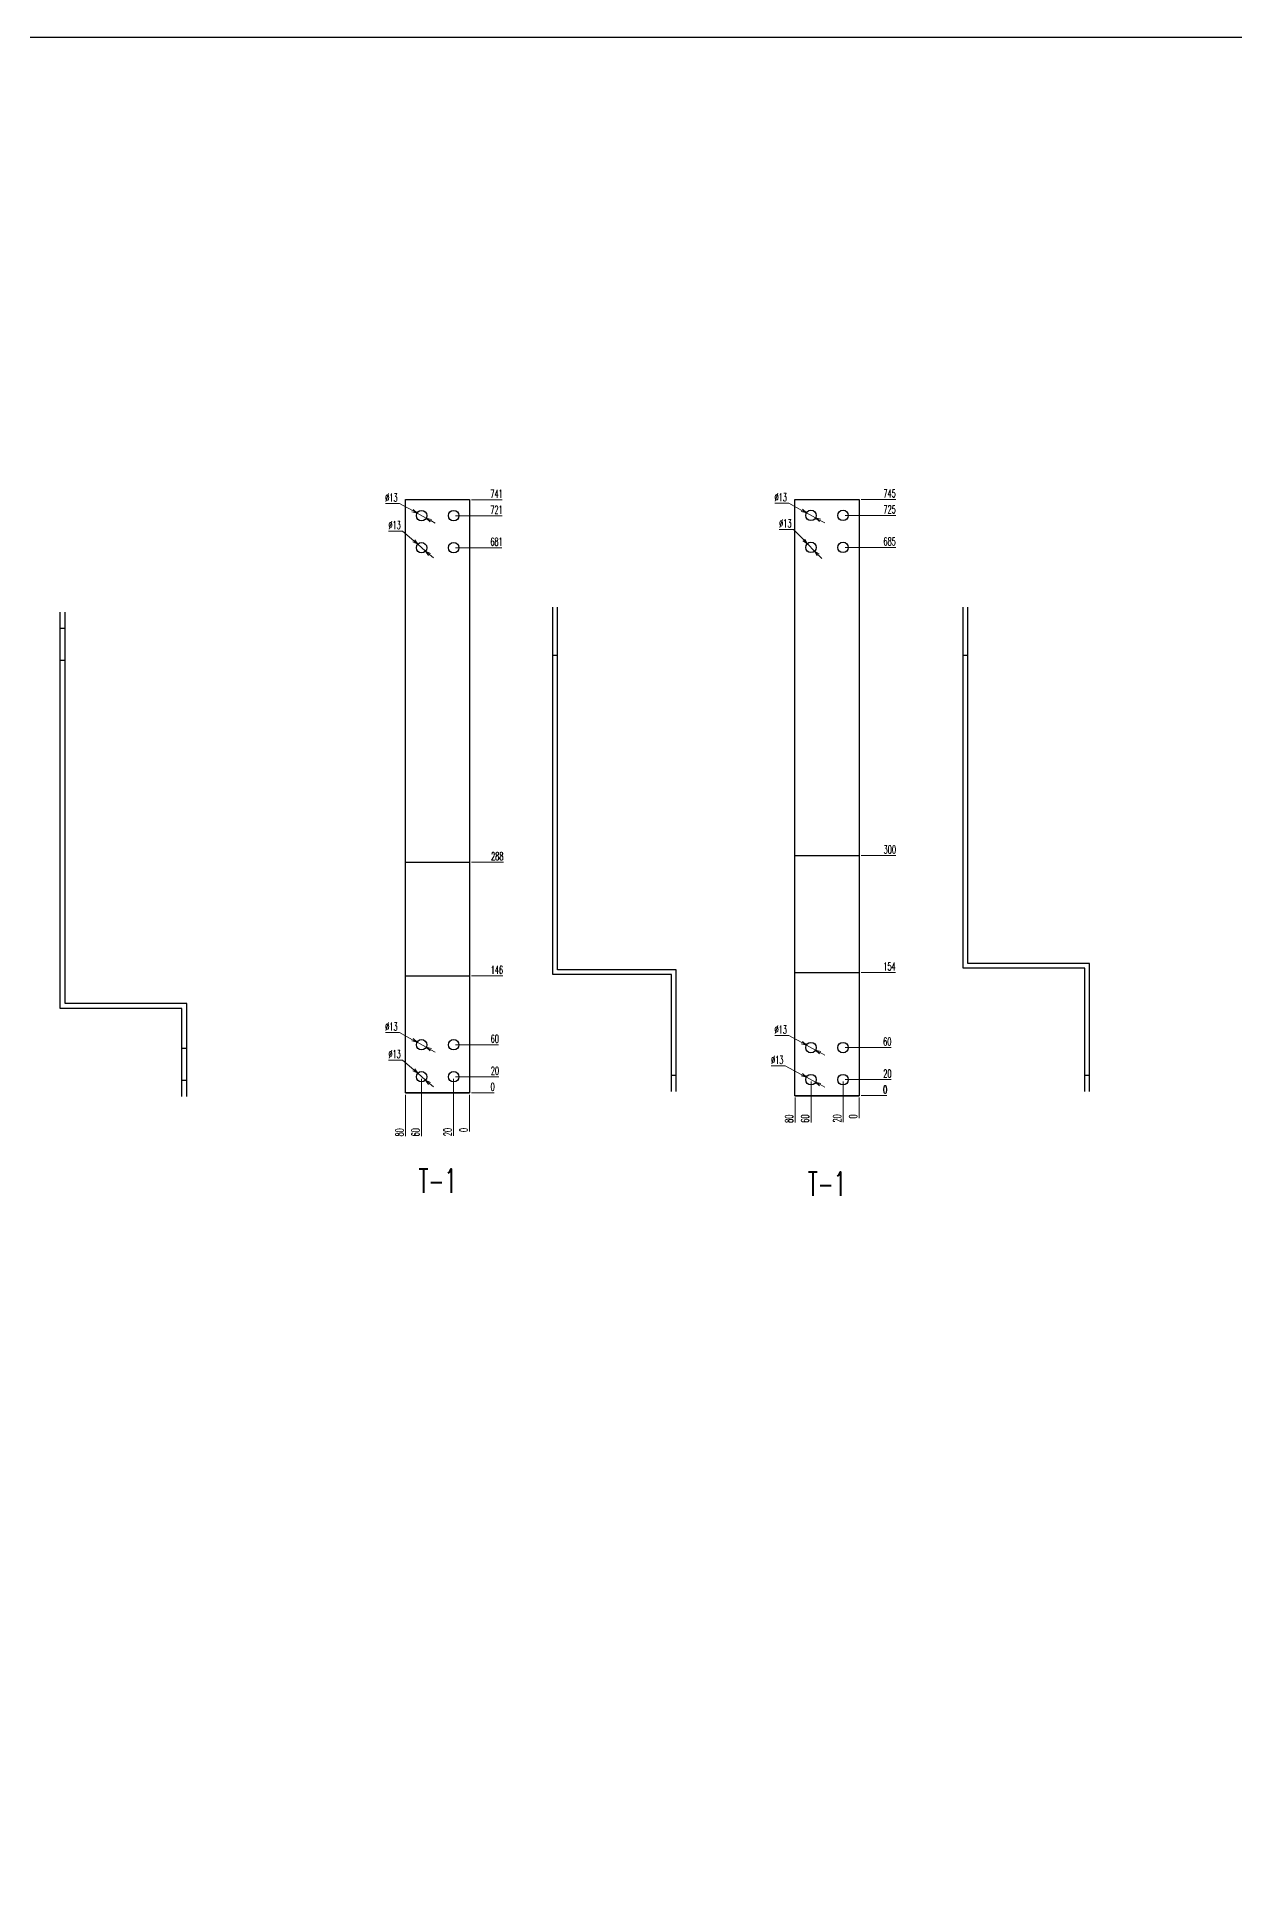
# Model space of a CAD drawing. Header units: millimetres. Extents: x 173893 to 258446, y -176540 to -123824.
# Drawn here: x 203376 to 204873, y -126561 to -124247 of the extents above; entities that cross this region are included whole.
import ezdxf
from ezdxf.enums import TextEntityAlignment as Align

# ---------------------------------------------------------------- set-up
doc = ezdxf.new("R2010")
doc.units = ezdxf.units.MM
doc.header["$LTSCALE"] = 3
doc.layers.add('@.DM. NÉT CHÍNH', color=7, linetype='Continuous')
doc.layers.add('@.VISIBLE', color=7, linetype='Continuous')
doc.styles.add('Ann_w01', font='romans.shx', dxfattribs={"width": 0.6, "bigfont": 'chineset.shx'})
doc.dimstyles.new('Dim 01_SC05', dxfattribs={"dimscale": 5, "dimtxt": 2, "dimasz": 1.3, "dimexe": 0.5, "dimexo": 0.5, "dimgap": 0.5, "dimtad": 1, "dimtoh": 1, "dimdec": 1, "dimzin": 12, "dimdsep": 46, "dimtxsty": 'Ann_w01', "dimblk": 'OPEN30', "dimcen": 1.5, "dimclrd": 6, "dimclre": 6, "dimclrt": 3, "dimadec": 1, "dimazin": 3, "dimtm": 1e-09, "dimtfac": 1, "dimtdec": 1, "dimtmove": 0, "dimatfit": 3, "dimldrblk": 'OPEN30', "dimfxl": 1, "dimtolj": 1, "dimlwd": 20, "dimlwe": 20, "dimarcsym": 0})

# ---------------------------------------------------------------- blocks, each defined once
blk = doc.blocks.new('*D2383')
at = {"layer": '@.DM. NÉT CHÍNH', "color": 6, "linetype": 'Continuous', "lineweight": 20, "transparency": 16777216}
blk.add_line((203919.1, -125566.4), (203947.4, -125566.4), dxfattribs=at)
at = {"layer": 'Defpoints', "color": 0, "linetype": 'Continuous', "transparency": 16777216}
for p in [(203881.6, -125566.4), (203916.6, -125566.4), (203940.9, -125566.4)]:
    blk.add_point(p, dxfattribs=at)
at = {"layer": '@.DM. NÉT CHÍNH', "color": 3, "linetype": 'Continuous', "transparency": 16777216, "insert": (203945.4, -125558.9), "char_height": 10, "attachment_point": 5, "style": 'Ann_w01'}
blk.add_mtext('\\A1;0', dxfattribs=at)
blk = doc.blocks.new('_Open30')
at = {"color": 0, "linetype": 'ByBlock', "lineweight": -2}
for p, q in [((-1, 0.27), (0, 0)), ((0, 0), (-1, -0.27)), ((0, 0), (-1, 0))]:
    blk.add_line(p, q, dxfattribs=at)
blk = doc.blocks.new('*D2384')
at = {"layer": '@.DM. NÉT CHÍNH', "color": 6, "linetype": 'Continuous', "lineweight": 20, "transparency": 16777216}
blk.add_line((203899.1, -125546.4), (203953, -125546.4), dxfattribs=at)
at = {"layer": 'Defpoints', "color": 0, "linetype": 'Continuous', "transparency": 16777216}
for p in [(203896.6, -125546.4), (203940.8, -125546.4), (203881.6, -125566.4)]:
    blk.add_point(p, dxfattribs=at)
at = {"layer": '@.DM. NÉT CHÍNH', "color": 3, "linetype": 'Continuous', "transparency": 16777216, "insert": (203948.2, -125538.9), "char_height": 10, "attachment_point": 5, "style": 'Ann_w01'}
blk.add_mtext('\\A1;20', dxfattribs=at)
blk = doc.blocks.new('*D2385')
at = {"layer": '@.DM. NÉT CHÍNH', "color": 6, "linetype": 'Continuous', "lineweight": 20, "transparency": 16777216}
blk.add_line((203919.1, -125420.4), (203958, -125420.4), dxfattribs=at)
at = {"layer": 'Defpoints', "color": 0, "linetype": 'Continuous', "transparency": 16777216}
for p in [(203916.6, -125420.4), (203940.9, -125420.4), (203881.6, -125566.4)]:
    blk.add_point(p, dxfattribs=at)
at = {"layer": '@.DM. NÉT CHÍNH', "color": 3, "linetype": 'Continuous', "transparency": 16777216, "insert": (203950.7, -125412.9), "char_height": 10, "attachment_point": 5, "style": 'Ann_w01'}
blk.add_mtext('\\A1;146', dxfattribs=at)
blk = doc.blocks.new('*D2386')
at = {"layer": '@.DM. NÉT CHÍNH', "color": 6, "linetype": 'Continuous', "lineweight": 20, "transparency": 16777216}
blk.add_line((203919.1, -125278.4), (203958.9, -125278.4), dxfattribs=at)
at = {"layer": 'Defpoints', "color": 0, "linetype": 'Continuous', "transparency": 16777216}
for p in [(203916.6, -125278.4), (203940.9, -125278.4), (203881.6, -125566.4)]:
    blk.add_point(p, dxfattribs=at)
at = {"layer": '@.DM. NÉT CHÍNH', "color": 3, "linetype": 'Continuous', "transparency": 16777216, "insert": (203951.2, -125270.9), "char_height": 10, "attachment_point": 5, "style": 'Ann_w01'}
blk.add_mtext('\\A1;288', dxfattribs=at)
blk = doc.blocks.new('*D2387')
at = {"layer": '@.DM. NÉT CHÍNH', "color": 6, "linetype": 'Continuous', "lineweight": 20, "transparency": 16777216}
blk.add_line((203899.1, -124885.4), (203956.9, -124885.4), dxfattribs=at)
at = {"layer": 'Defpoints', "color": 0, "linetype": 'Continuous', "transparency": 16777216}
for p in [(203896.6, -124885.4), (203940.9, -124885.4), (203881.6, -125566.4)]:
    blk.add_point(p, dxfattribs=at)
at = {"layer": '@.DM. NÉT CHÍNH', "color": 3, "linetype": 'Continuous', "transparency": 16777216, "insert": (203950.2, -124877.9), "char_height": 10, "attachment_point": 5, "style": 'Ann_w01'}
blk.add_mtext('\\A1;681', dxfattribs=at)
blk = doc.blocks.new('*D2388')
at = {"layer": '@.DM. NÉT CHÍNH', "color": 6, "linetype": 'Continuous', "lineweight": 20, "transparency": 16777216}
blk.add_line((203919.1, -124825.4), (203957, -124825.4), dxfattribs=at)
at = {"layer": 'Defpoints', "color": 0, "linetype": 'Continuous', "transparency": 16777216}
for p in [(203916.6, -124825.4), (203940.8, -124825.4), (203881.6, -125566.4)]:
    blk.add_point(p, dxfattribs=at)
at = {"layer": '@.DM. NÉT CHÍNH', "color": 3, "linetype": 'Continuous', "transparency": 16777216, "insert": (203950.2, -124817.9), "char_height": 10, "attachment_point": 5, "style": 'Ann_w01'}
blk.add_mtext('\\A1;741', dxfattribs=at)
blk = doc.blocks.new('*D2389')
at = {"layer": '@.DM. NÉT CHÍNH', "color": 6, "linetype": 'Continuous', "lineweight": 20, "transparency": 16777216}
blk.add_line((203836.6, -125568.9), (203836.6, -125620.8), dxfattribs=at)
at = {"layer": 'Defpoints', "color": 0, "linetype": 'Continuous', "transparency": 16777216}
for p in [(203836.6, -125566.4), (203916.6, -125566.4), (203836.6, -125608.5)]:
    blk.add_point(p, dxfattribs=at)
at = {"layer": '@.DM. NÉT CHÍNH', "color": 3, "linetype": 'Continuous', "transparency": 16777216, "insert": (203829.1, -125615.9), "char_height": 10, "attachment_point": 5, "rotation": 90, "style": 'Ann_w01'}
blk.add_mtext('\\A1;80', dxfattribs=at)
blk = doc.blocks.new('*D2390')
at = {"layer": '@.DM. NÉT CHÍNH', "color": 6, "linetype": 'Continuous', "lineweight": 20, "transparency": 16777216}
blk.add_line((203856.6, -125548.9), (203856.6, -125620.5), dxfattribs=at)
at = {"layer": 'Defpoints', "color": 0, "linetype": 'Continuous', "transparency": 16777216}
for p in [(203856.6, -125546.4), (203916.6, -125566.4), (203856.6, -125608.5)]:
    blk.add_point(p, dxfattribs=at)
at = {"layer": '@.DM. NÉT CHÍNH', "color": 3, "linetype": 'Continuous', "transparency": 16777216, "insert": (203849.1, -125615.8), "char_height": 10, "attachment_point": 5, "rotation": 90, "style": 'Ann_w01'}
blk.add_mtext('\\A1;60', dxfattribs=at)
blk = doc.blocks.new('*D2391')
at = {"layer": '@.DM. NÉT CHÍNH', "color": 6, "linetype": 'Continuous', "lineweight": 20, "transparency": 16777216}
blk.add_line((203896.6, -125548.9), (203896.6, -125620.3), dxfattribs=at)
at = {"layer": 'Defpoints', "color": 0, "linetype": 'Continuous', "transparency": 16777216}
for p in [(203896.6, -125546.4), (203916.6, -125566.4), (203896.6, -125608.1)]:
    blk.add_point(p, dxfattribs=at)
at = {"layer": '@.DM. NÉT CHÍNH', "color": 3, "linetype": 'Continuous', "transparency": 16777216, "insert": (203889.1, -125615.5), "char_height": 10, "attachment_point": 5, "rotation": 90, "style": 'Ann_w01'}
blk.add_mtext('\\A1;20', dxfattribs=at)
blk = doc.blocks.new('*D2392')
at = {"layer": '@.DM. NÉT CHÍNH', "color": 6, "linetype": 'Continuous', "lineweight": 20, "transparency": 16777216}
blk.add_line((203916.6, -125568.9), (203916.6, -125615), dxfattribs=at)
at = {"layer": 'Defpoints', "color": 0, "linetype": 'Continuous', "transparency": 16777216}
for p in [(203916.6, -125566.4), (203916.6, -125566.4), (203916.6, -125608.5)]:
    blk.add_point(p, dxfattribs=at)
at = {"layer": '@.DM. NÉT CHÍNH', "color": 3, "linetype": 'Continuous', "transparency": 16777216, "insert": (203909.1, -125613), "char_height": 10, "attachment_point": 5, "rotation": 90, "style": 'Ann_w01'}
blk.add_mtext('\\A1;0', dxfattribs=at)
blk = doc.blocks.new('*D2393')
at = {"layer": '@.DM. NÉT CHÍNH', "color": 6, "linetype": 'Continuous', "lineweight": 20, "transparency": 16777216}
for p, q in [((203815.3, -124864.6), (203832.9, -124864.6)), ((203832.9, -124864.6), (203846.8, -124876.8)), ((203861.5, -124889.6), (203851.7, -124881.1)), ((203866.4, -124893.9), (203871.3, -124898.2))]:
    blk.add_line(p, q, dxfattribs=at)
at = {"layer": 'Defpoints', "color": 0, "linetype": 'Continuous', "transparency": 16777216}
for p in [(203851.7, -124881.1), (203861.5, -124889.6)]:
    blk.add_point(p, dxfattribs=at)
at = {"layer": '@.DM. NÉT CHÍNH', "color": 6, "linetype": 'Continuous', "lineweight": 20, "transparency": 16777216, "xscale": 6.5, "yscale": 6.5, "zscale": 6.5}
for p, rotation in [((203851.7, -124881.1), 318.7589226849375), ((203861.5, -124889.6), 138.7589226849375)]:
    blk.add_blockref('_Open30', p, dxfattribs=dict(at, rotation=rotation))
at = {"layer": '@.DM. NÉT CHÍNH', "color": 3, "linetype": 'Continuous', "transparency": 16777216, "insert": (203822.9, -124857.1), "char_height": 10, "attachment_point": 5, "style": 'Ann_w01'}
blk.add_mtext('\\A1;∅13', dxfattribs=at)
blk = doc.blocks.new('*D2394')
at = {"layer": '@.DM. NÉT CHÍNH', "color": 6, "linetype": 'Continuous', "lineweight": 20, "transparency": 16777216}
for p, q in [((203815.3, -125525.6), (203832.9, -125525.6)), ((203832.9, -125525.6), (203846.8, -125537.8)), ((203861.5, -125550.6), (203851.7, -125542.1)), ((203866.4, -125554.9), (203871.3, -125559.2))]:
    blk.add_line(p, q, dxfattribs=at)
at = {"layer": 'Defpoints', "color": 0, "linetype": 'Continuous', "transparency": 16777216}
for p in [(203851.7, -125542.1), (203861.5, -125550.6)]:
    blk.add_point(p, dxfattribs=at)
at = {"layer": '@.DM. NÉT CHÍNH', "color": 6, "linetype": 'Continuous', "lineweight": 20, "transparency": 16777216, "xscale": 6.5, "yscale": 6.5, "zscale": 6.5}
for p, rotation in [((203851.7, -125542.1), 318.7589226850465), ((203861.5, -125550.6), 138.7589226850465)]:
    blk.add_blockref('_Open30', p, dxfattribs=dict(at, rotation=rotation))
at = {"layer": '@.DM. NÉT CHÍNH', "color": 3, "linetype": 'Continuous', "transparency": 16777216, "insert": (203822.9, -125518.1), "char_height": 10, "attachment_point": 5, "style": 'Ann_w01'}
blk.add_mtext('\\A1;∅13', dxfattribs=at)
blk = doc.blocks.new('*D2395')
at = {"layer": '@.DM. NÉT CHÍNH', "color": 6, "linetype": 'Continuous', "lineweight": 20, "transparency": 16777216}
blk.add_line((204405.5, -125570), (204437.7, -125570), dxfattribs=at)
at = {"layer": 'Defpoints', "color": 0, "linetype": 'Continuous', "transparency": 16777216}
for p in [(204363, -125570), (204403, -125570), (204431.2, -125570)]:
    blk.add_point(p, dxfattribs=at)
at = {"layer": '@.DM. NÉT CHÍNH', "color": 3, "linetype": 'Continuous', "transparency": 16777216, "insert": (204435.7, -125562.5), "char_height": 10, "attachment_point": 5, "style": 'Ann_w01'}
blk.add_mtext('\\A1;0', dxfattribs=at)
blk = doc.blocks.new('*D2396')
at = {"layer": '@.DM. NÉT CHÍNH', "color": 6, "linetype": 'Continuous', "lineweight": 20, "transparency": 16777216}
blk.add_line((204385.5, -125550), (204443.2, -125550), dxfattribs=at)
at = {"layer": 'Defpoints', "color": 0, "linetype": 'Continuous', "transparency": 16777216}
for p in [(204383, -125550), (204431, -125550), (204363, -125570)]:
    blk.add_point(p, dxfattribs=at)
at = {"layer": '@.DM. NÉT CHÍNH', "color": 3, "linetype": 'Continuous', "transparency": 16777216, "insert": (204438.4, -125542.5), "char_height": 10, "attachment_point": 5, "style": 'Ann_w01'}
blk.add_mtext('\\A1;20', dxfattribs=at)
blk = doc.blocks.new('*D2397')
at = {"layer": '@.DM. NÉT CHÍNH', "color": 6, "linetype": 'Continuous', "lineweight": 20, "transparency": 16777216}
blk.add_line((204405.5, -125416), (204448.5, -125416), dxfattribs=at)
at = {"layer": 'Defpoints', "color": 0, "linetype": 'Continuous', "transparency": 16777216}
for p in [(204403, -125416), (204431.2, -125416), (204363, -125570)]:
    blk.add_point(p, dxfattribs=at)
at = {"layer": '@.DM. NÉT CHÍNH', "color": 3, "linetype": 'Continuous', "transparency": 16777216, "insert": (204441.1, -125408.5), "char_height": 10, "attachment_point": 5, "style": 'Ann_w01'}
blk.add_mtext('\\A1;154', dxfattribs=at)
blk = doc.blocks.new('*D2398')
at = {"layer": '@.DM. NÉT CHÍNH', "color": 6, "linetype": 'Continuous', "lineweight": 20, "transparency": 16777216}
blk.add_line((204405.5, -125270), (204449.1, -125270), dxfattribs=at)
at = {"layer": 'Defpoints', "color": 0, "linetype": 'Continuous', "transparency": 16777216}
for p in [(204403, -125270), (204431.2, -125270), (204363, -125570)]:
    blk.add_point(p, dxfattribs=at)
at = {"layer": '@.DM. NÉT CHÍNH', "color": 3, "linetype": 'Continuous', "transparency": 16777216, "insert": (204441.4, -125262.5), "char_height": 10, "attachment_point": 5, "style": 'Ann_w01'}
blk.add_mtext('\\A1;300', dxfattribs=at)
blk = doc.blocks.new('*D2399')
at = {"layer": '@.DM. NÉT CHÍNH', "color": 6, "linetype": 'Continuous', "lineweight": 20, "transparency": 16777216}
blk.add_line((204385.5, -124885), (204448.8, -124885), dxfattribs=at)
at = {"layer": 'Defpoints', "color": 0, "linetype": 'Continuous', "transparency": 16777216}
for p in [(204383, -124885), (204431.2, -124885), (204363, -125570)]:
    blk.add_point(p, dxfattribs=at)
at = {"layer": '@.DM. NÉT CHÍNH', "color": 3, "linetype": 'Continuous', "transparency": 16777216, "insert": (204441.2, -124877.5), "char_height": 10, "attachment_point": 5, "style": 'Ann_w01'}
blk.add_mtext('\\A1;685', dxfattribs=at)
blk = doc.blocks.new('*D2400')
at = {"layer": '@.DM. NÉT CHÍNH', "color": 6, "linetype": 'Continuous', "lineweight": 20, "transparency": 16777216}
blk.add_line((204405.5, -124825), (204449, -124825), dxfattribs=at)
at = {"layer": 'Defpoints', "color": 0, "linetype": 'Continuous', "transparency": 16777216}
for p in [(204403, -124825), (204431, -124825), (204363, -125570)]:
    blk.add_point(p, dxfattribs=at)
at = {"layer": '@.DM. NÉT CHÍNH', "color": 3, "linetype": 'Continuous', "transparency": 16777216, "insert": (204441.2, -124817.5), "char_height": 10, "attachment_point": 5, "style": 'Ann_w01'}
blk.add_mtext('\\A1;745', dxfattribs=at)
blk = doc.blocks.new('*D2401')
at = {"layer": '@.DM. NÉT CHÍNH', "color": 6, "linetype": 'Continuous', "lineweight": 20, "transparency": 16777216}
blk.add_line((204323, -125572.5), (204323, -125603.7), dxfattribs=at)
at = {"layer": 'Defpoints', "color": 0, "linetype": 'Continuous', "transparency": 16777216}
for p in [(204323, -125570), (204403, -125570), (204323, -125591.5)]:
    blk.add_point(p, dxfattribs=at)
at = {"layer": '@.DM. NÉT CHÍNH', "color": 3, "linetype": 'Continuous', "transparency": 16777216, "insert": (204315.5, -125598.9), "char_height": 10, "attachment_point": 5, "rotation": 90, "style": 'Ann_w01'}
blk.add_mtext('\\A1;80', dxfattribs=at)
blk = doc.blocks.new('*D2402')
at = {"layer": '@.DM. NÉT CHÍNH', "color": 6, "linetype": 'Continuous', "lineweight": 20, "transparency": 16777216}
blk.add_line((204343, -125552.5), (204343, -125603.4), dxfattribs=at)
at = {"layer": 'Defpoints', "color": 0, "linetype": 'Continuous', "transparency": 16777216}
for p in [(204343, -125550), (204403, -125570), (204343, -125591.5)]:
    blk.add_point(p, dxfattribs=at)
at = {"layer": '@.DM. NÉT CHÍNH', "color": 3, "linetype": 'Continuous', "transparency": 16777216, "insert": (204335.5, -125598.7), "char_height": 10, "attachment_point": 5, "rotation": 90, "style": 'Ann_w01'}
blk.add_mtext('\\A1;60', dxfattribs=at)
blk = doc.blocks.new('*D2403')
at = {"layer": '@.DM. NÉT CHÍNH', "color": 6, "linetype": 'Continuous', "lineweight": 20, "transparency": 16777216}
blk.add_line((204383, -125552.5), (204383, -125603.3), dxfattribs=at)
at = {"layer": 'Defpoints', "color": 0, "linetype": 'Continuous', "transparency": 16777216}
for p in [(204383, -125550), (204403, -125570), (204383, -125591.1)]:
    blk.add_point(p, dxfattribs=at)
at = {"layer": '@.DM. NÉT CHÍNH', "color": 3, "linetype": 'Continuous', "transparency": 16777216, "insert": (204375.5, -125598.4), "char_height": 10, "attachment_point": 5, "rotation": 90, "style": 'Ann_w01'}
blk.add_mtext('\\A1;20', dxfattribs=at)
blk = doc.blocks.new('*D2404')
at = {"layer": '@.DM. NÉT CHÍNH', "color": 6, "linetype": 'Continuous', "lineweight": 20, "transparency": 16777216}
blk.add_line((204403, -125572.5), (204403, -125598), dxfattribs=at)
at = {"layer": 'Defpoints', "color": 0, "linetype": 'Continuous', "transparency": 16777216}
for p in [(204403, -125570), (204403, -125570), (204403, -125591.5)]:
    blk.add_point(p, dxfattribs=at)
at = {"layer": '@.DM. NÉT CHÍNH', "color": 3, "linetype": 'Continuous', "transparency": 16777216, "insert": (204395.5, -125596), "char_height": 10, "attachment_point": 5, "rotation": 90, "style": 'Ann_w01'}
blk.add_mtext('\\A1;0', dxfattribs=at)
blk = doc.blocks.new('*D2405')
at = {"layer": '@.DM. NÉT CHÍNH', "color": 6, "linetype": 'Continuous', "lineweight": 20, "transparency": 16777216}
for p, q in [((204303.3, -124862.5), (204321, -124862.5)), ((204321, -124862.5), (204333.9, -124875.7)), ((204347.5, -124889.7), (204338.4, -124880.4)), ((204352, -124894.4), (204356.6, -124899))]:
    blk.add_line(p, q, dxfattribs=at)
at = {"layer": 'Defpoints', "color": 0, "linetype": 'Continuous', "transparency": 16777216}
for p in [(204338.4, -124880.4), (204347.5, -124889.7)]:
    blk.add_point(p, dxfattribs=at)
at = {"layer": '@.DM. NÉT CHÍNH', "color": 6, "linetype": 'Continuous', "lineweight": 20, "transparency": 16777216, "xscale": 6.5, "yscale": 6.5, "zscale": 6.5}
for p, rotation in [((204338.4, -124880.4), 314.236567567799), ((204347.5, -124889.7), 134.236567567799)]:
    blk.add_blockref('_Open30', p, dxfattribs=dict(at, rotation=rotation))
at = {"layer": '@.DM. NÉT CHÍNH', "color": 3, "linetype": 'Continuous', "transparency": 16777216, "insert": (204310.9, -124855), "char_height": 10, "attachment_point": 5, "style": 'Ann_w01'}
blk.add_mtext('\\A1;∅13', dxfattribs=at)
blk = doc.blocks.new('*D2406')
at = {"layer": '@.DM. NÉT CHÍNH', "color": 6, "linetype": 'Continuous', "lineweight": 20, "transparency": 16777216}
for p, q in [((204293.3, -125532.8), (204310.9, -125532.8)), ((204310.9, -125532.8), (204331.5, -125543.9)), ((204348.7, -125553.1), (204337.2, -125547)), ((204354.4, -125556.2), (204360.1, -125559.3))]:
    blk.add_line(p, q, dxfattribs=at)
at = {"layer": 'Defpoints', "color": 0, "linetype": 'Continuous', "transparency": 16777216}
for p in [(204337.2, -125547), (204348.7, -125553.1)]:
    blk.add_point(p, dxfattribs=at)
at = {"layer": '@.DM. NÉT CHÍNH', "color": 6, "linetype": 'Continuous', "lineweight": 20, "transparency": 16777216, "xscale": 6.5, "yscale": 6.5, "zscale": 6.5}
for p, rotation in [((204337.2, -125547), 331.7058883350705), ((204348.7, -125553.1), 151.7058883350705)]:
    blk.add_blockref('_Open30', p, dxfattribs=dict(at, rotation=rotation))
at = {"layer": '@.DM. NÉT CHÍNH', "color": 3, "linetype": 'Continuous', "transparency": 16777216, "insert": (204300.8, -125525.3), "char_height": 10, "attachment_point": 5, "style": 'Ann_w01'}
blk.add_mtext('\\A1;∅13', dxfattribs=at)
blk = doc.blocks.new('*D2547')
at = {"layer": '@.DM. NÉT CHÍNH', "color": 6, "linetype": 'Continuous', "lineweight": 20, "transparency": 16777216}
for p, q in [((203811.3, -124830.3), (203829, -124830.3)), ((203829, -124830.3), (203845.2, -124839.1)), ((203862.3, -124848.5), (203850.9, -124842.2)), ((203868, -124851.6), (203873.7, -124854.7))]:
    blk.add_line(p, q, dxfattribs=at)
at = {"layer": 'Defpoints', "color": 0, "linetype": 'Continuous', "transparency": 16777216}
for p in [(203850.9, -124842.2), (203862.3, -124848.5)]:
    blk.add_point(p, dxfattribs=at)
at = {"layer": '@.DM. NÉT CHÍNH', "color": 6, "linetype": 'Continuous', "lineweight": 20, "transparency": 16777216, "xscale": 6.5, "yscale": 6.5, "zscale": 6.5}
for p, rotation in [((203850.9, -124842.2), 331.3416372777775), ((203862.3, -124848.5), 151.3416372777775)]:
    blk.add_blockref('_Open30', p, dxfattribs=dict(at, rotation=rotation))
at = {"layer": '@.DM. NÉT CHÍNH', "color": 3, "linetype": 'Continuous', "transparency": 16777216, "insert": (203818.9, -124822.8), "char_height": 10, "attachment_point": 5, "style": 'Ann_w01'}
blk.add_mtext('\\A1;∅13', dxfattribs=at)
blk = doc.blocks.new('*D2548')
at = {"layer": '@.DM. NÉT CHÍNH', "color": 6, "linetype": 'Continuous', "lineweight": 20, "transparency": 16777216}
for p, q in [((204297.7, -124829.9), (204315.3, -124829.9)), ((204315.3, -124829.9), (204331.5, -124838.8)), ((204348.7, -124848.2), (204337.2, -124841.9)), ((204354.4, -124851.3), (204360.1, -124854.4))]:
    blk.add_line(p, q, dxfattribs=at)
at = {"layer": 'Defpoints', "color": 0, "linetype": 'Continuous', "transparency": 16777216}
for p in [(204337.2, -124841.9), (204348.7, -124848.2)]:
    blk.add_point(p, dxfattribs=at)
at = {"layer": '@.DM. NÉT CHÍNH', "color": 6, "linetype": 'Continuous', "lineweight": 20, "transparency": 16777216, "xscale": 6.5, "yscale": 6.5, "zscale": 6.5}
for p, rotation in [((204337.2, -124841.9), 331.3416372777003), ((204348.7, -124848.2), 151.3416372777003)]:
    blk.add_blockref('_Open30', p, dxfattribs=dict(at, rotation=rotation))
at = {"layer": '@.DM. NÉT CHÍNH', "color": 3, "linetype": 'Continuous', "transparency": 16777216, "insert": (204305.2, -124822.4), "char_height": 10, "attachment_point": 5, "style": 'Ann_w01'}
blk.add_mtext('\\A1;∅13', dxfattribs=at)
blk = doc.blocks.new('*D2549')
at = {"layer": '@.DM. NÉT CHÍNH', "color": 6, "linetype": 'Continuous', "lineweight": 20, "transparency": 16777216}
for p, q in [((204297.7, -125494.9), (204315.3, -125494.9)), ((204315.3, -125494.9), (204331.5, -125503.8)), ((204348.7, -125513.2), (204337.2, -125506.9)), ((204354.4, -125516.3), (204360.1, -125519.4))]:
    blk.add_line(p, q, dxfattribs=at)
at = {"layer": 'Defpoints', "color": 0, "linetype": 'Continuous', "transparency": 16777216}
for p in [(204337.2, -125506.9), (204348.7, -125513.2)]:
    blk.add_point(p, dxfattribs=at)
at = {"layer": '@.DM. NÉT CHÍNH', "color": 6, "linetype": 'Continuous', "lineweight": 20, "transparency": 16777216, "xscale": 6.5, "yscale": 6.5, "zscale": 6.5}
for p, rotation in [((204337.2, -125506.9), 331.3416372771479), ((204348.7, -125513.2), 151.3416372771479)]:
    blk.add_blockref('_Open30', p, dxfattribs=dict(at, rotation=rotation))
at = {"layer": '@.DM. NÉT CHÍNH', "color": 3, "linetype": 'Continuous', "transparency": 16777216, "insert": (204305.2, -125487.4), "char_height": 10, "attachment_point": 5, "style": 'Ann_w01'}
blk.add_mtext('\\A1;∅13', dxfattribs=at)
blk = doc.blocks.new('*D2550')
at = {"layer": '@.DM. NÉT CHÍNH', "color": 6, "linetype": 'Continuous', "lineweight": 20, "transparency": 16777216}
for p, q in [((203811.3, -125491.3), (203829, -125491.3)), ((203829, -125491.3), (203845.2, -125500.1)), ((203862.3, -125509.5), (203850.9, -125503.2)), ((203868, -125512.6), (203873.7, -125515.7))]:
    blk.add_line(p, q, dxfattribs=at)
at = {"layer": 'Defpoints', "color": 0, "linetype": 'Continuous', "transparency": 16777216}
for p in [(203850.9, -125503.2), (203862.3, -125509.5)]:
    blk.add_point(p, dxfattribs=at)
at = {"layer": '@.DM. NÉT CHÍNH', "color": 6, "linetype": 'Continuous', "lineweight": 20, "transparency": 16777216, "xscale": 6.5, "yscale": 6.5, "zscale": 6.5}
for p, rotation in [((203850.9, -125503.2), 331.341637277199), ((203862.3, -125509.5), 151.341637277199)]:
    blk.add_blockref('_Open30', p, dxfattribs=dict(at, rotation=rotation))
at = {"layer": '@.DM. NÉT CHÍNH', "color": 3, "linetype": 'Continuous', "transparency": 16777216, "insert": (203818.9, -125483.8), "char_height": 10, "attachment_point": 5, "style": 'Ann_w01'}
blk.add_mtext('\\A1;∅13', dxfattribs=at)
blk = doc.blocks.new('*D2610')
at = {"layer": '@.DM. NÉT CHÍNH', "color": 6, "linetype": 'Continuous', "lineweight": 20, "transparency": 16777216}
blk.add_line((203919.1, -125566.4), (203947.3, -125566.4), dxfattribs=at)
at = {"layer": 'Defpoints', "color": 0, "linetype": 'Continuous', "transparency": 16777216}
for p in [(203876.6, -125566.4), (203916.6, -125566.4), (203940.8, -125566.4)]:
    blk.add_point(p, dxfattribs=at)
at = {"layer": '@.DM. NÉT CHÍNH', "color": 3, "linetype": 'Continuous', "transparency": 16777216, "insert": (203945.3, -125558.9), "char_height": 10, "attachment_point": 5, "style": 'Ann_w01'}
blk.add_mtext('\\A1;0', dxfattribs=at)
blk = doc.blocks.new('*D2611')
at = {"layer": '@.DM. NÉT CHÍNH', "color": 6, "linetype": 'Continuous', "lineweight": 20, "transparency": 16777216}
blk.add_line((203899.1, -125506.4), (203952.7, -125506.4), dxfattribs=at)
at = {"layer": 'Defpoints', "color": 0, "linetype": 'Continuous', "transparency": 16777216}
for p in [(203896.6, -125506.4), (203940.8, -125506.4), (203876.6, -125566.4)]:
    blk.add_point(p, dxfattribs=at)
at = {"layer": '@.DM. NÉT CHÍNH', "color": 3, "linetype": 'Continuous', "transparency": 16777216, "insert": (203948, -125498.9), "char_height": 10, "attachment_point": 5, "style": 'Ann_w01'}
blk.add_mtext('\\A1;60', dxfattribs=at)
blk = doc.blocks.new('*D2612')
at = {"layer": '@.DM. NÉT CHÍNH', "color": 6, "linetype": 'Continuous', "lineweight": 20, "transparency": 16777216}
blk.add_line((203919.1, -125420.4), (203957.9, -125420.4), dxfattribs=at)
at = {"layer": 'Defpoints', "color": 0, "linetype": 'Continuous', "transparency": 16777216}
for p in [(203916.6, -125420.4), (203940.8, -125420.4), (203876.6, -125566.4)]:
    blk.add_point(p, dxfattribs=at)
at = {"layer": '@.DM. NÉT CHÍNH', "color": 3, "linetype": 'Continuous', "transparency": 16777216, "insert": (203950.6, -125412.9), "char_height": 10, "attachment_point": 5, "style": 'Ann_w01'}
blk.add_mtext('\\A1;146', dxfattribs=at)
blk = doc.blocks.new('*D2613')
at = {"layer": '@.DM. NÉT CHÍNH', "color": 6, "linetype": 'Continuous', "lineweight": 20, "transparency": 16777216}
blk.add_line((203919.1, -125278.4), (203958.7, -125278.4), dxfattribs=at)
at = {"layer": 'Defpoints', "color": 0, "linetype": 'Continuous', "transparency": 16777216}
for p in [(203916.6, -125278.4), (203940.8, -125278.4), (203876.6, -125566.4)]:
    blk.add_point(p, dxfattribs=at)
at = {"layer": '@.DM. NÉT CHÍNH', "color": 3, "linetype": 'Continuous', "transparency": 16777216, "insert": (203951, -125270.9), "char_height": 10, "attachment_point": 5, "style": 'Ann_w01'}
blk.add_mtext('\\A1;288', dxfattribs=at)
blk = doc.blocks.new('*D2614')
at = {"layer": '@.DM. NÉT CHÍNH', "color": 6, "linetype": 'Continuous', "lineweight": 20, "transparency": 16777216}
blk.add_line((203899.1, -124845.4), (203957, -124845.4), dxfattribs=at)
at = {"layer": 'Defpoints', "color": 0, "linetype": 'Continuous', "transparency": 16777216}
for p in [(203896.6, -124845.4), (203940.8, -124845.4), (203876.6, -125566.4)]:
    blk.add_point(p, dxfattribs=at)
at = {"layer": '@.DM. NÉT CHÍNH', "color": 3, "linetype": 'Continuous', "transparency": 16777216, "insert": (203950.2, -124837.9), "char_height": 10, "attachment_point": 5, "style": 'Ann_w01'}
blk.add_mtext('\\A1;721', dxfattribs=at)
blk = doc.blocks.new('*D2615')
at = {"layer": '@.DM. NÉT CHÍNH', "color": 6, "linetype": 'Continuous', "lineweight": 20, "transparency": 16777216}
blk.add_line((203919.1, -124825.4), (203957, -124825.4), dxfattribs=at)
at = {"layer": 'Defpoints', "color": 0, "linetype": 'Continuous', "transparency": 16777216}
for p in [(203916.6, -124825.4), (203940.8, -124825.4), (203876.6, -125566.4)]:
    blk.add_point(p, dxfattribs=at)
at = {"layer": '@.DM. NÉT CHÍNH', "color": 3, "linetype": 'Continuous', "transparency": 16777216, "insert": (203950.2, -124817.9), "char_height": 10, "attachment_point": 5, "style": 'Ann_w01'}
blk.add_mtext('\\A1;741', dxfattribs=at)
blk = doc.blocks.new('*D2616')
at = {"layer": '@.DM. NÉT CHÍNH', "color": 6, "linetype": 'Continuous', "lineweight": 20, "transparency": 16777216}
blk.add_line((204405.5, -125570), (204437.5, -125570), dxfattribs=at)
at = {"layer": 'Defpoints', "color": 0, "linetype": 'Continuous', "transparency": 16777216}
for p in [(204363, -125570), (204403, -125570), (204431, -125570)]:
    blk.add_point(p, dxfattribs=at)
at = {"layer": '@.DM. NÉT CHÍNH', "color": 3, "linetype": 'Continuous', "transparency": 16777216, "insert": (204435.5, -125562.5), "char_height": 10, "attachment_point": 5, "style": 'Ann_w01'}
blk.add_mtext('\\A1;0', dxfattribs=at)
blk = doc.blocks.new('*D2617')
at = {"layer": '@.DM. NÉT CHÍNH', "color": 6, "linetype": 'Continuous', "lineweight": 20, "transparency": 16777216}
blk.add_line((204385.5, -125510), (204443, -125510), dxfattribs=at)
at = {"layer": 'Defpoints', "color": 0, "linetype": 'Continuous', "transparency": 16777216}
for p in [(204383, -125510), (204431, -125510), (204363, -125570)]:
    blk.add_point(p, dxfattribs=at)
at = {"layer": '@.DM. NÉT CHÍNH', "color": 3, "linetype": 'Continuous', "transparency": 16777216, "insert": (204438.2, -125502.5), "char_height": 10, "attachment_point": 5, "style": 'Ann_w01'}
blk.add_mtext('\\A1;60', dxfattribs=at)
blk = doc.blocks.new('*D2618')
at = {"layer": '@.DM. NÉT CHÍNH', "color": 6, "linetype": 'Continuous', "lineweight": 20, "transparency": 16777216}
blk.add_line((204385.5, -124845), (204449, -124845), dxfattribs=at)
at = {"layer": 'Defpoints', "color": 0, "linetype": 'Continuous', "transparency": 16777216}
for p in [(204383, -124845), (204431, -124845), (204363, -125570)]:
    blk.add_point(p, dxfattribs=at)
at = {"layer": '@.DM. NÉT CHÍNH', "color": 3, "linetype": 'Continuous', "transparency": 16777216, "insert": (204441.2, -124837.5), "char_height": 10, "attachment_point": 5, "style": 'Ann_w01'}
blk.add_mtext('\\A1;725', dxfattribs=at)
blk = doc.blocks.new('*D2619')
at = {"layer": '@.DM. NÉT CHÍNH', "color": 6, "linetype": 'Continuous', "lineweight": 20, "transparency": 16777216}
blk.add_line((204405.5, -124825), (204449, -124825), dxfattribs=at)
at = {"layer": 'Defpoints', "color": 0, "linetype": 'Continuous', "transparency": 16777216}
for p in [(204403, -124825), (204431, -124825), (204363, -125570)]:
    blk.add_point(p, dxfattribs=at)
at = {"layer": '@.DM. NÉT CHÍNH', "color": 3, "linetype": 'Continuous', "transparency": 16777216, "insert": (204441.2, -124817.5), "char_height": 10, "attachment_point": 5, "style": 'Ann_w01'}
blk.add_mtext('\\A1;745', dxfattribs=at)

msp = doc.modelspace()

# ---------------------------------------------------------------- linework, layer by layer
at = {"layer": '@.DM. NÉT CHÍNH', "linetype": 'Continuous'}
for p, q in [((203405.24, -124986), (203411.24, -124986)), ((203405.24, -125026), (203411.24, -125026)), ((204020.52, -125019.82), (204026.52, -125019.82)), ((204532.88, -125019.81), (204538.88, -125019.81)), ((203563.24, -125511), (203557.24, -125511)), ((204174.52, -125544.81), (204168.52, -125544.81)), ((204690.88, -125544.81), (204684.88, -125544.81)), ((203563.24, -125551), (203557.24, -125551))]:
    msp.add_line(p, q, dxfattribs=at)
msp.add_lwpolyline([(191169.37, -124247.34), (215177.7, -124247.34), (215177.7, -137826.43), (191169.37, -137826.43)], close=True, dxfattribs=at)
for points in [[(203557.24, -125571), (203557.24, -125461), (203405.24, -125461), (203405.24, -124966)], [(203563.24, -125571), (203563.24, -125455), (203411.24, -125455), (203411.24, -124966)]]:
    msp.add_lwpolyline(points, dxfattribs=at)
at = {"layer": '@.VISIBLE', "color": 4}
for p, q in [((203836.61, -125566.36), (203916.61, -125566.36)), ((204322.95, -125570.04), (204402.95, -125570.04))]:
    msp.add_line(p, q, dxfattribs=at)
for points in [[(203836.61, -125566.36), (203836.61, -124825.36), (203916.61, -124825.36), (203916.61, -125566.36)], [(204322.95, -125570.04), (204322.95, -124825.04), (204402.95, -124825.04), (204402.95, -125570.04)], [(204322.95, -125570.04), (204322.95, -125270.04), (204402.95, -125270.04), (204402.95, -125570.04)], [(203836.61, -125566.36), (203836.61, -125278.36), (203916.61, -125278.36), (203916.61, -125566.36)], [(203836.61, -125566.36), (203836.61, -125420.36), (203916.61, -125420.36), (203916.61, -125566.36)], [(204322.95, -125570.04), (204322.95, -125416.04), (204402.95, -125416.04), (204402.95, -125570.04)]]:
    msp.add_lwpolyline(points, close=True, dxfattribs=at)
for points in [[(204168.52, -125564.81), (204168.52, -125418.81), (204020.52, -125418.81), (204020.52, -124959.81)], [(204174.52, -125564.81), (204174.52, -125412.81), (204026.52, -125412.81), (204026.52, -124959.81)], [(204684.88, -125564.81), (204684.88, -125410.81), (204532.88, -125410.81), (204532.88, -124959.81)], [(204690.88, -125564.81), (204690.88, -125404.81), (204538.88, -125404.81), (204538.88, -124959.81)]]:
    msp.add_lwpolyline(points, dxfattribs=at)
for centre in [(203856.61, -124845.36), (203896.61, -124845.36), (204342.95, -124845.04), (204382.95, -124845.04), (203856.61, -124885.36), (203896.61, -124885.36), (204342.95, -124885.04), (204382.95, -124885.04), (203856.61, -125506.36), (203896.61, -125506.36), (204342.95, -125510.04), (204382.95, -125510.04), (203856.61, -125546.36), (203896.61, -125546.36), (204342.95, -125550.04), (204382.95, -125550.04)]:
    msp.add_circle(centre, 6.5, dxfattribs=at)

# ---------------------------------------------------------------- texts
at = {"style": 'Ann_w01', "width": 0.6}
for p in [(203876.61, -125676.36), (204362.95, -125680.04)]:
    msp.add_text('T-1', height=30, dxfattribs=at).set_placement(p, align=Align.MIDDLE_CENTER)

# ---------------------------------------------------------------- dimensions: what is measured, and where the dimension line sits
at = {"layer": '@.DM. NÉT CHÍNH', "linetype": 'Continuous'}
for p1, p2, picture, middle in [((203862.31, -124848.48), (203850.91, -124842.25), '*D2547', (203818.9, -124830.26)), ((204348.65, -124848.16), (204337.25, -124841.92), '*D2548', (204305.24, -124829.93)), ((203861.5, -124889.65), (203851.72, -124881.08), '*D2393', (203822.85, -124864.6)), ((204347.49, -124889.7), (204338.42, -124880.38), '*D2405', (204310.9, -124862.47)), ((203862.31, -125509.48), (203850.91, -125503.25), '*D2550', (203818.9, -125491.26)), ((204348.65, -125513.16), (204337.25, -125506.92), '*D2549', (204305.24, -125494.93)), ((203861.5, -125550.65), (203851.72, -125542.08), '*D2394', (203822.85, -125525.6)), ((204348.67, -125553.12), (204337.23, -125546.96), '*D2406', (204300.83, -125532.79))]:
    dim = msp.add_diameter_dim_2p(p1=p1, p2=p2, dimstyle='Dim 01_SC05', dxfattribs=at)
    dim.commit()
    dim.dimension.update_dxf_attribs({"geometry": picture, "text_midpoint": middle, "dimtype": 163})
for feature_location, offset, dtype, origin, picture, middle in [((203916.61, -124825.36), (24.19, 0), 0, (203876.61, -125566.36), '*D2615', (203950.16, -124817.86)), ((203896.61, -124845.36), (44.19, 0), 0, (203876.61, -125566.36), '*D2614', (203950.16, -124837.86)), ((203916.61, -124825.36), (24.19, 0), 0, (203881.61, -125566.36), '*D2388', (203950.16, -124817.86)), ((204402.95, -124825.04), (28.08, 0), 0, (204362.95, -125570.04), '*D2400', (204441.25, -124817.54)), ((204402.95, -124825.04), (28.08, 0), 0, (204362.95, -125570.04), '*D2619', (204441.25, -124817.54)), ((204382.95, -124845.04), (48.08, 0), 0, (204362.95, -125570.04), '*D2618', (204441.25, -124837.54)), ((203896.61, -124885.36), (44.34, 0), 0, (203881.61, -125566.36), '*D2387', (203950.16, -124877.86)), ((204382.95, -124885.04), (48.23, 0), 0, (204362.95, -125570.04), '*D2399', (204441.25, -124877.54)), ((203916.61, -125278.36), (24.19, 0), 0, (203876.61, -125566.36), '*D2613', (203951.02, -125270.86)), ((203916.61, -125278.36), (24.34, 0), 0, (203881.61, -125566.36), '*D2386', (203951.16, -125270.86)), ((204402.95, -125270.04), (28.23, 0), 0, (204362.95, -125570.04), '*D2398', (204441.39, -125262.54)), ((203916.61, -125420.36), (24.19, 0), 0, (203876.61, -125566.36), '*D2612', (203950.59, -125412.86)), ((203916.61, -125420.36), (24.34, 0), 0, (203881.61, -125566.36), '*D2385', (203950.73, -125412.86)), ((204402.95, -125416.04), (28.23, 0), 0, (204362.95, -125570.04), '*D2397', (204441.11, -125408.54)), ((203896.61, -125506.36), (44.19, 0), 0, (203876.61, -125566.36), '*D2611', (203948.02, -125498.86)), ((204382.95, -125510.04), (48.08, 0), 0, (204362.95, -125570.04), '*D2617', (204438.25, -125502.54)), ((203856.61, -125546.36), (0, -62.18), 1, (203916.61, -125566.36), '*D2390', (203849.11, -125615.76)), ((203896.61, -125546.36), (44.19, 0), 0, (203881.61, -125566.36), '*D2384', (203948.16, -125538.86)), ((203896.61, -125546.36), (0, -61.75), 1, (203916.61, -125566.36), '*D2391', (203889.11, -125615.47)), ((204342.95, -125550.04), (0, -41.46), 1, (204402.95, -125570.04), '*D2402', (204335.45, -125598.72)), ((204382.95, -125550.04), (48.08, 0), 0, (204362.95, -125570.04), '*D2396', (204438.39, -125542.54)), ((204382.95, -125550.04), (0, -41.03), 1, (204402.95, -125570.04), '*D2403', (204375.45, -125598.43)), ((203836.61, -125566.36), (0, -42.18), 1, (203916.61, -125566.36), '*D2389', (203829.11, -125615.9)), ((203916.60876399, -125566.36359722), (24.19435732, 0), 0, (203876.60876399, -125566.36359722), '*D2610', (203945.30312131, -125558.86359722)), ((203916.60876399, -125566.36359722), (24.33721447, 0), 0, (203881.60876399, -125566.36359722), '*D2383', (203945.44597846, -125558.86359722)), ((203916.60876399, -125566.36359722), (0, -42.18170349), 1, (203916.60876399, -125566.36359722), '*D2392', (203909.10876399, -125613.04530071)), ((204322.95, -125570.04), (0, -21.46), 1, (204402.95, -125570.04), '*D2401', (204315.45, -125598.86)), ((204402.95118282, -125570.04139861), (28.22721799, 0), 0, (204362.95118282, -125570.04139861), '*D2395', (204435.67840081, -125562.54139861)), ((204402.95118282, -125570.04139861), (28.08436085, 0), 0, (204362.95118282, -125570.04139861), '*D2616', (204435.53554366, -125562.54139861)), ((204402.95118282, -125570.04139861), (0, -21.46108796), 1, (204402.95118282, -125570.04139861), '*D2404', (204395.45118282, -125596.00248656))]:
    dim = msp.add_ordinate_dim(feature_location=feature_location, offset=offset, dtype=dtype, origin=origin, dimstyle='Dim 01_SC05', dxfattribs=at)
    dim.commit()
    dim.dimension.update_dxf_attribs({"geometry": picture, "text_midpoint": middle})

doc.saveas('drawing.dxf')
